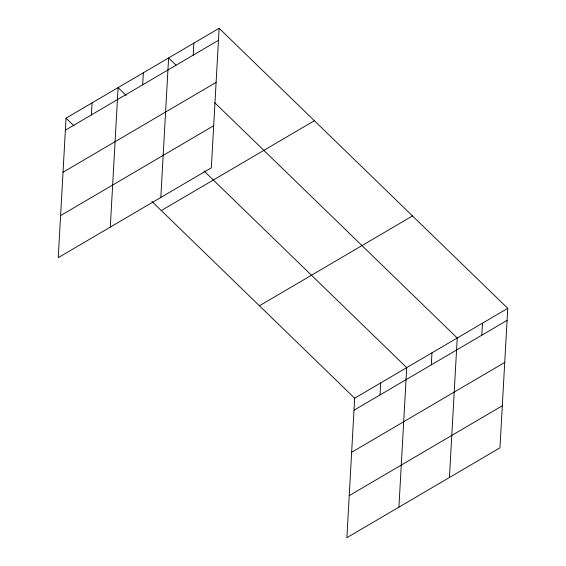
<?xml version="1.0" encoding="UTF-8"?>
<svg xmlns="http://www.w3.org/2000/svg" width="566" height="566" viewBox="0 0 566 566"><rect width="100%" height="100%" fill="white"/><g stroke="black" fill="none" stroke-linecap="round" stroke-linejoin="round"><path stroke-width="0.85" d="M66.045 118.153L58.248 257.657L211.33 167.805L219.127 28.3L66.045 118.153L74.139 126.006M91.402 114.905L92.074 102.878M110.292 227.108L118.096 87.603L126.19 95.456M142.682 84.801L143.354 72.773M160.815 197.456L168.611 57.951L176.083 65.196M193.197 55.15L193.869 43.122M151.957 201.503L354.67 398.195L346.873 537.7L499.955 447.848L507.752 308.343L219.127 28.3M380.027 394.948L380.699 382.92M398.917 507.15L406.721 367.645L204.001 170.953M431.306 364.844L431.978 352.816M449.432 477.499L457.236 337.994L214.677 102.651M481.822 335.192L482.494 323.165M65.373 130.18L218.455 40.328M63.024 172.248L216.106 82.395M60.604 215.589L213.679 125.737M161.296 210.566L314.371 120.714M259.426 305.781L412.508 215.929M354.67 398.195L507.752 308.343M353.998 410.223L507.079 320.37M351.649 452.291L504.723 362.438M349.222 495.632L502.304 405.78"/></g></svg>
